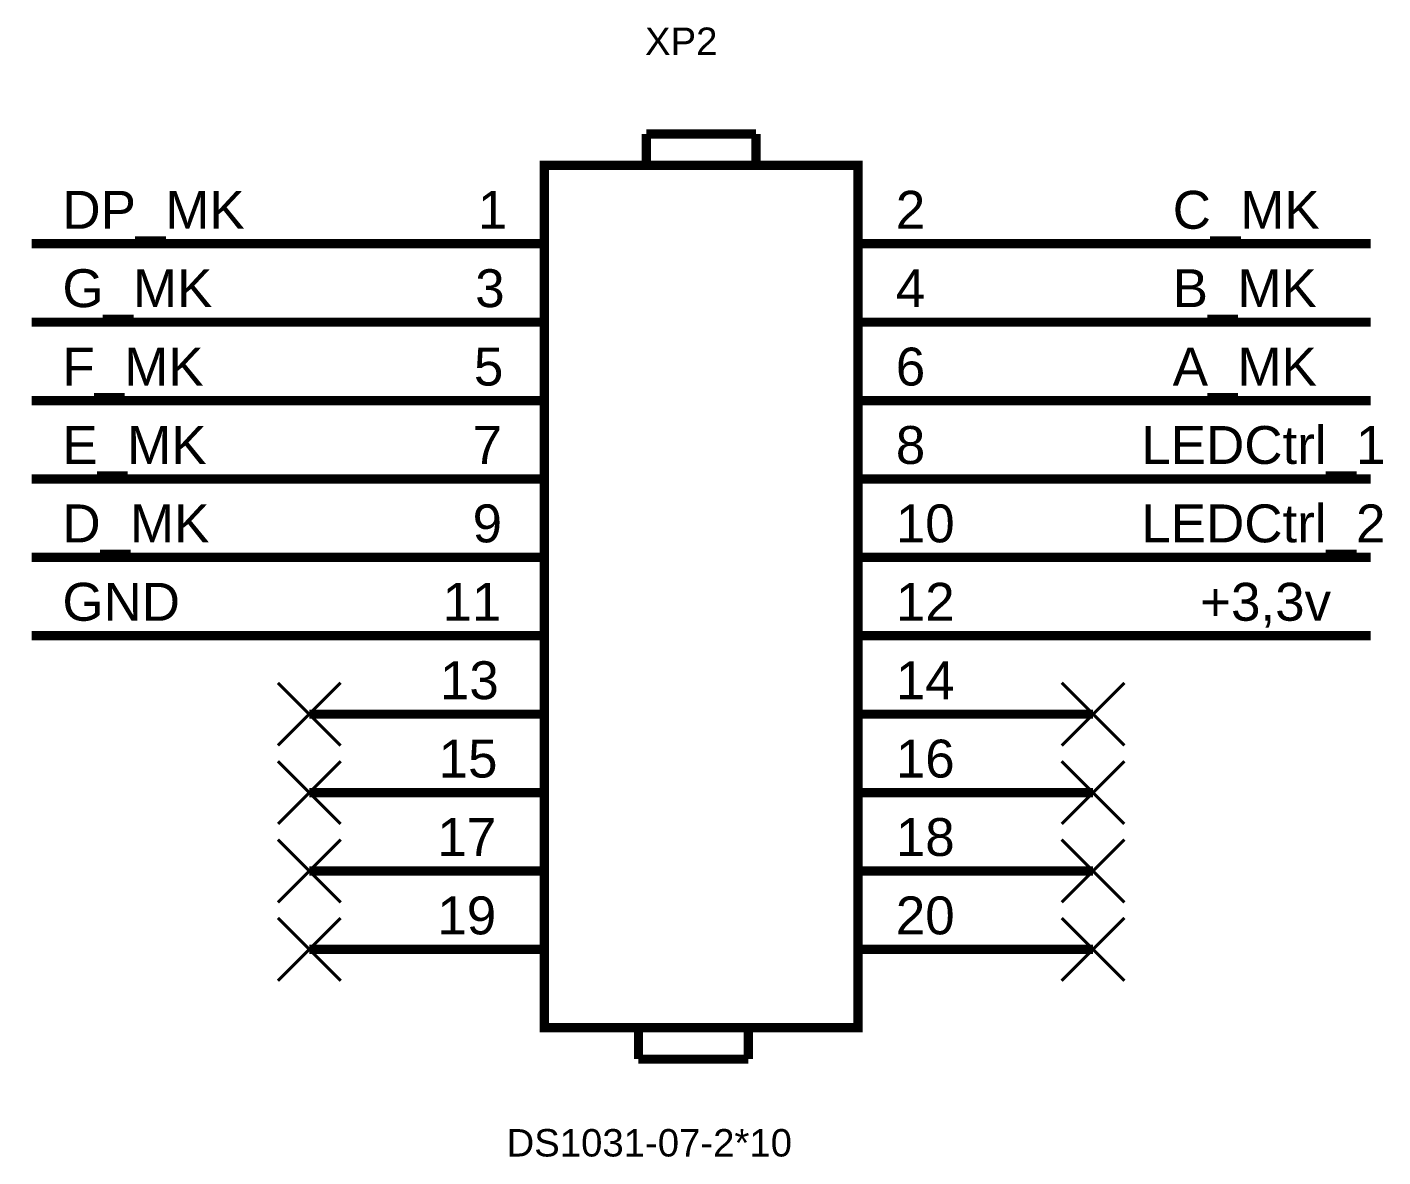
# Model space of a CAD drawing. Header units: millimetres. Extents: x 0 to 594, y 0 to 420.
# Drawn here: x 355.73 to 399.67, y 117.13 to 153.73 of the extents above; entities that cross this region are included whole.
import ezdxf

# ---------------------------------------------------------------- set-up
doc = ezdxf.new("R2010")
doc.units = ezdxf.units.MM
doc.layers.add('Sheet', color=255, linetype='Continuous')
doc.styles.get("Standard").update_dxf_attribs({"font": 'arial.ttf'})

msp = doc.modelspace()

# ---------------------------------------------------------------- linework, layer by layer
at = {"layer": 'Sheet', "color": 0}
for points, const_width in [([(375.801, 149.25), (375.801, 150.266)], 0.3), ([(375.801, 150.266), (379.357, 150.266)], 0.3), ([(379.357, 150.266), (379.357, 149.25)], 0.3), ([(364.879, 146.71), (355.884, 146.71)], 0.3), ([(372.499, 146.71), (364.879, 146.71)], 0.3), ([(382.658, 146.71), (390.278, 146.71)], 0.3), ([(399.274, 146.71), (390.278, 146.71)], 0.3), ([(364.879, 144.17), (355.884, 144.17)], 0.3), ([(372.499, 144.17), (364.879, 144.17)], 0.3), ([(382.658, 144.17), (390.278, 144.17)], 0.3), ([(399.274, 144.17), (390.278, 144.17)], 0.3), ([(364.879, 141.63), (355.884, 141.63)], 0.3), ([(372.499, 141.63), (364.879, 141.63)], 0.3), ([(382.658, 141.63), (390.278, 141.63)], 0.3), ([(399.274, 141.63), (390.278, 141.63)], 0.3), ([(364.879, 139.09), (355.884, 139.09)], 0.3), ([(372.499, 139.09), (364.879, 139.09)], 0.3), ([(382.658, 139.09), (390.278, 139.09)], 0.3), ([(399.274, 139.09), (390.278, 139.09)], 0.3), ([(364.879, 136.55), (355.884, 136.55)], 0.3), ([(372.499, 136.55), (364.879, 136.55)], 0.3), ([(382.658, 136.55), (390.278, 136.55)], 0.3), ([(399.274, 136.55), (390.278, 136.55)], 0.3), ([(355.884, 134.01), (364.879, 134.01)], 0.3), ([(372.499, 134.01), (364.879, 134.01)], 0.3), ([(382.658, 134.01), (390.278, 134.01)], 0.3), ([(399.274, 134.01), (390.278, 134.01)], 0.3), ([(363.863, 130.454), (365.895, 132.486)], 0.0991), ([(363.863, 132.486), (365.895, 130.454)], 0.0991), ([(389.262, 130.454), (391.294, 132.486)], 0.0991), ([(389.262, 132.486), (391.294, 130.454)], 0.0991), ([(372.499, 131.47), (364.879, 131.47)], 0.3), ([(382.658, 131.47), (390.278, 131.47)], 0.3), ([(363.863, 127.914), (365.895, 129.946)], 0.0991), ([(363.863, 129.946), (365.895, 127.914)], 0.0991), ([(389.262, 127.914), (391.294, 129.946)], 0.0991), ([(389.262, 129.946), (391.294, 127.914)], 0.0991), ([(372.499, 128.93), (364.879, 128.93)], 0.3), ([(382.658, 128.93), (390.278, 128.93)], 0.3), ([(363.863, 125.373), (365.895, 127.406)], 0.0991), ([(363.863, 127.406), (365.895, 125.373)], 0.0991), ([(389.262, 125.373), (391.294, 127.406)], 0.0991), ([(389.262, 127.406), (391.294, 125.373)], 0.0991), ([(372.499, 126.389), (364.879, 126.389)], 0.3), ([(382.658, 126.389), (390.278, 126.389)], 0.3), ([(363.863, 122.833), (365.895, 124.865)], 0.0991), ([(363.863, 124.865), (365.895, 122.833)], 0.0991), ([(389.262, 122.833), (391.294, 124.865)], 0.0991), ([(389.262, 124.865), (391.294, 122.833)], 0.0991), ([(372.499, 123.849), (364.879, 123.849)], 0.3), ([(382.658, 123.849), (390.278, 123.849)], 0.3), ([(375.547, 120.293), (375.547, 121.309)], 0.3), ([(379.103, 121.309), (379.103, 120.293)], 0.3), ([(379.103, 120.293), (375.547, 120.293)], 0.3)]:
    msp.add_lwpolyline(points, dxfattribs=dict(at, const_width=const_width))
for points, const_width in [([(372.499, 149.25), (382.658, 149.25), (382.658, 121.309), (372.499, 121.309), (372.499, 149.25)], 0.3), ([(372.499, 149.25), (372.499, 121.309), (382.658, 121.309), (382.658, 149.25), (372.499, 149.25), (372.499, 149.25)], 0.0991)]:
    msp.add_lwpolyline(points, close=True, dxfattribs=dict(at, const_width=const_width))

# ---------------------------------------------------------------- texts
for s, height, p in [('XP2', 0.889, (375.758, 152.827)), ('DP_MK', 1.2277, (356.878, 147.197)), ('1', 1.228, (370.34, 147.197)), ('2', 1.228, (383.886, 147.197)), ('C_MK', 1.2277, (392.86, 147.197)), ('G_MK', 1.2277, (356.878, 144.657)), ('3', 1.228, (370.255, 144.657)), ('4', 1.228, (383.886, 144.657)), ('B_MK', 1.2277, (392.86, 144.657)), ('F_MK', 1.2277, (356.878, 142.117)), ('5', 1.228, (370.213, 142.117)), ('6', 1.228, (383.886, 142.117)), ('A_MK', 1.2277, (392.86, 142.117)), ('E_MK', 1.2277, (356.878, 139.577)), ('7', 1.228, (370.171, 139.577)), ('8', 1.228, (383.886, 139.577)), ('LEDCtrl_1', 1.2277, (391.844, 139.577)), ('D_MK', 1.2277, (356.878, 137.037)), ('9', 1.228, (370.171, 137.037)), ('10', 1.2277, (383.886, 137.037)), ('LEDCtrl_2', 1.2277, (391.844, 137.037)), ('GND', 1.2277, (356.878, 134.497)), ('11', 1.2277, (369.197, 134.497)), ('12', 1.2277, (383.886, 134.497)), ('+3,3v', 1.2277, (393.749, 134.497)), ('13', 1.2277, (369.112, 131.956)), ('14', 1.2277, (383.886, 131.956)), ('15', 1.2277, (369.07, 129.416)), ('16', 1.2277, (383.886, 129.416)), ('17', 1.2277, (369.028, 126.876)), ('18', 1.2277, (383.886, 126.876)), ('19', 1.2277, (369.028, 124.336)), ('20', 1.2277, (383.886, 124.336)), ('DS1031-07-2*10', 0.88902, (371.271, 117.139))]:
    msp.add_text(s, height=height, dxfattribs=at).set_placement(p)

doc.saveas('drawing.dxf')
